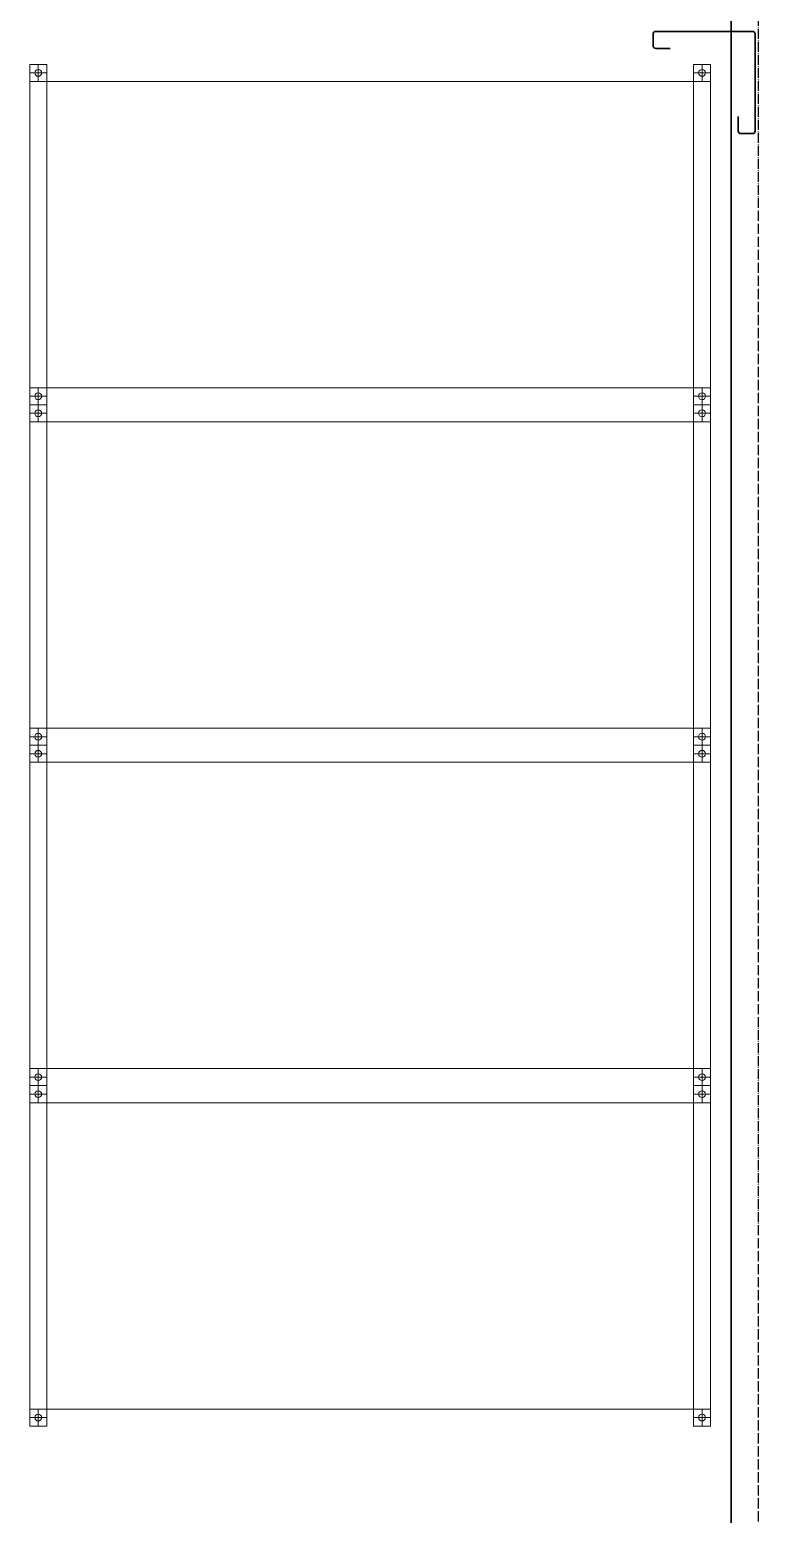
# Model space of a CAD drawing. Header units: millimetres. Extents: x 2162 to 93478, y -2737 to 52379.
# Drawn here: x 44112 to 45182, y 6687 to 8868 of the extents above; entities that cross this region are included whole.
import ezdxf

# ---------------------------------------------------------------- set-up
doc = ezdxf.new("R2010")
doc.units = ezdxf.units.MM
doc.linetypes.add('Штрихпунктир 15 х 2 х 2 мм', pattern=[19, 15, -2, 0, -2])
doc.linetypes.add('Штрихпунктирная', pattern=[30, 25, -2.25, 0.5, -2.25])
doc.layers.add('Axes', color=40, linetype='Штрихпунктирная')
for name, color, linetype, lineweight in [('Columns', 5, 'Continuous', 30), ('equipment 1', 4, 'Continuous', 9), ('Wall', 5, 'Continuous', 9)]:
    doc.layers.add(name, color=color, linetype=linetype, lineweight=lineweight)

# ---------------------------------------------------------------- blocks, each defined once
blk = doc.blocks.new('kolumn')
at = {"color": 0, "ltscale": 100}
for p, q in [((4, 0), (146, 0)), ((0, -4), (0, -146)), ((150, -4), (150, -21)), ((146, -25), (125, -25)), ((25, -146), (25, -125)), ((4, -150), (21, -150))]:
    blk.add_line(p, q, dxfattribs=at)
for centre, start, end in [((4, -4), 90, 180), ((146, -4), 0, 90), ((146, -21), 270, 0), ((4, -146), 180, 270), ((21, -146), 270, 0)]:
    blk.add_arc(centre, 4, start, end, dxfattribs=at)
blk = doc.blocks.new('furn 0432')
at = {"color": 0}
for points in [[(25, 225), (0, 225), (0, 250), (25, 250)], [(1000, 225), (975, 225), (975, 250), (1000, 250)], [(975, -225), (25, -225), (25, 225), (975, 225)], [(25, -250), (0, -250), (0, -225), (25, -225)], [(1000, -250), (975, -250), (975, -225), (1000, -225)]]:
    blk.add_lwpolyline(points, close=True, dxfattribs=at)
for points in [[(12.5, 250), (12.5, 225)], [(987.5, 250), (987.5, 225)], [(25, 237.5), (0, 237.5)], [(0, -225), (0, 225)], [(25, -225), (25, 225)], [(1000, 237.5), (975, 237.5)], [(975, -225), (975, 225)], [(1000, -225), (1000, 225)], [(25, -237.5), (0, -237.5)], [(12.5, -225), (12.5, -250)], [(1000, -237.5), (975, -237.5)], [(987.5, -225), (987.5, -250)]]:
    blk.add_lwpolyline(points, dxfattribs=at)
for centre in [(12.5, 237.5), (987.5, 237.5), (12.5, -237.5), (987.5, -237.5)]:
    blk.add_circle(centre, 5, dxfattribs=at)

msp = doc.modelspace()

# ---------------------------------------------------------------- linework, layer by layer
at = {"layer": 'Axes', "linetype": 'Штрихпунктир 15 х 2 х 2 мм'}
msp.add_line((45182.1, -1937.4), (45182.1, 21035.1), dxfattribs=at)
at = {"layer": 'Wall', "lineweight": 35}
msp.add_line((45142.1, 10810.1), (45142.1, 2865.1), dxfattribs=at)

# ---------------------------------------------------------------- block references
at = {"layer": 'Columns', "xscale": -1}
msp.add_blockref('kolumn', (45177.5, 8865.1), dxfattribs=at)
at = {"layer": 'equipment 1', "xscale": -1, "rotation": 180}
for p in [(44111.9, 8566.7), (44111.9, 8066.7), (44111.9, 7566.7), (44111.9, 7066.7)]:
    msp.add_blockref('furn 0432', p, dxfattribs=at)

doc.saveas('drawing.dxf')
